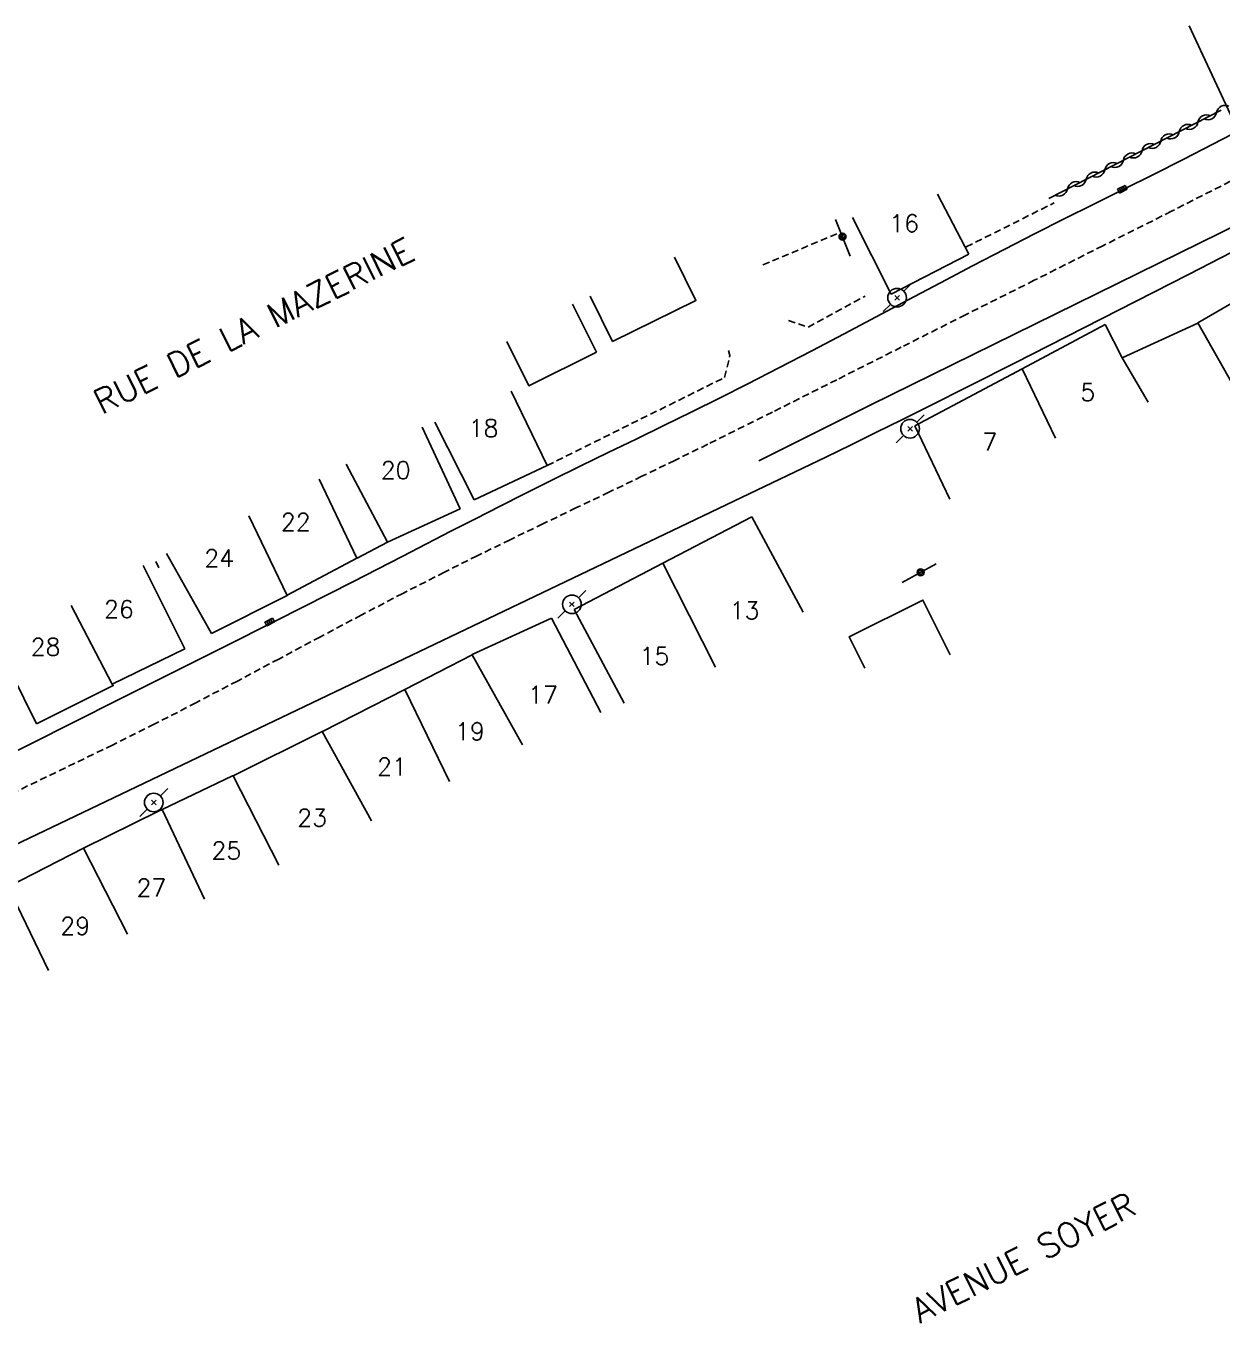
# Model space of a CAD drawing. Header units: millimetres. Extents: x 157999 to 159002, y 156999 to 158001.
# Drawn here: x 158764.5 to 158850.2, y 157809.5 to 157902.5 of the extents above; entities that cross this region are included whole.
import ezdxf
from ezdxf.enums import TextEntityAlignment as Align

# ---------------------------------------------------------------- set-up
doc = ezdxf.new("R2010")
doc.units = ezdxf.units.MM
doc.linetypes.add('DASHED', pattern=[0.75, 0.5, -0.25])
doc.layers.get('0').update_dxf_attribs({"linetype": 'CONTINUOUS'})
for name, color, linetype in [('W0001', 6, 'DASHED'), ('W0006', 2, 'CONTINUOUS'), ('W0008', 7, 'CONTINUOUS'), ('W0014', 7, 'CONTINUOUS'), ('W0101', 7, 'CONTINUOUS'), ('W0104', 1, 'CONTINUOUS'), ('W0112', 1, 'DASHED'), ('W0310', 3, 'CONTINUOUS'), ('W0323', 7, 'CONTINUOUS'), ('W0401', 7, 'CONTINUOUS'), ('W0473', 7, 'CONTINUOUS'), ('W0989', 7, 'CONTINUOUS'), ('W0991', 7, 'CONTINUOUS'), ('W1102', 7, 'CONTINUOUS')]:
    doc.layers.add(name, color=color, linetype=linetype)
doc.styles.get("Standard").update_dxf_attribs({"font": 'romans.shx', "width": 0.85})

# ---------------------------------------------------------------- blocks, each defined once
blk = doc.blocks.new('T473')
for p, q in [((0.500001, 0.500001), (1.000002, 1.000002)), ((-0.166667, 0.166667), (0.166667, -0.166667)), ((-0.166667, -0.166667), (0.166667, 0.166667)), ((-1.000002, -1.000002), (-0.500001, -0.500001))]:
    blk.add_line(p, q)
blk.add_ellipse((0, 0), major_axis=(0.471405, 0.471405), ratio=1, start_param=5.497787144, end_param=11.780972451)
blk = doc.blocks.new('T401')
for p, q in [((-0.3, 0.3), (0, 0.3)), ((-0.3, -0.25), (-0.3, 0.3)), ((-0.3, 0.15), (0, 0.15)), ((-0.3, 0), (0, 0)), ((0, 0.3), (0, -0.25)), ((-0.3, -0.15), (0, -0.15)), ((-0.3, -0.25), (-0.3, -0.3)), ((-0.3, -0.3), (0, -0.3)), ((0, -0.3), (0, -0.25))]:
    blk.add_line(p, q)
blk = doc.blocks.new('t310o')
at = {"color": 0, "linetype": 'Continuous'}
for centre, start, end in [((-0.5, 0.375), 216.8699, 323.1304), ((0.5, -0.375), 36.8699, 143.1303)]:
    blk.add_arc(centre, 0.625, start, end, dxfattribs=at)
blk = doc.blocks.new('t323o')
at = {"color": 0, "linetype": 'Continuous'}
for radius in [0.25, 0.15]:
    blk.add_circle((0, 0), radius, dxfattribs=at)

msp = doc.modelspace()

# ---------------------------------------------------------------- linework, layer by layer
at = {"layer": 'W0001'}
msp.add_lwpolyline([(158851.495, 157891.702), (158846.587, 157889.215), (158841.675, 157886.738), (158836.76, 157884.265), (158831.845, 157881.793), (158827.227, 157879.465), (158822.61, 157877.134), (158817.989, 157874.812), (158813.358, 157872.509), (158811.003, 157871.354), (158808.643, 157870.21), (158806.28, 157869.074), (158803.915, 157867.941), (158801.551, 157866.805), (158799.19, 157865.662), (158796.835, 157864.508), (158794.488, 157863.337), (158791.501, 157861.813), (158788.529, 157860.26), (158785.566, 157858.688), (158782.609, 157857.109), (158779.648, 157855.533), (158776.68, 157853.973), (158773.697, 157852.439), (158770.696, 157850.941), (158763.754, 157847.588)], dxfattribs=at)
at = {"layer": 'W0006'}
for points in [[(158860.359, 157892.655), (158854.54, 157889.855), (158824.997, 157875.306)], [(158824.997, 157875.306), (158817.025, 157871.332)]]:
    msp.add_lwpolyline(points, dxfattribs=at)
at = {"layer": 'W0008'}
msp.add_lwpolyline([(158742.731, 157833.745), (158821.813, 157871.579)], dxfattribs=at)
at = {"layer": 'W0014'}
for points in [[(158758.572, 157847.889), (158764.838, 157851.03), (158771.103, 157854.173), (158774.873, 157856.063), (158778.643, 157857.953), (158782.412, 157859.847), (158786.175, 157861.751), (158787.935, 157862.648), (158789.692, 157863.55), (158791.448, 157864.456), (158793.203, 157865.363), (158794.958, 157866.269), (158796.715, 157867.171), (158798.475, 157868.069), (158800.238, 157868.96), (158802.228, 157869.952), (158804.223, 157870.934), (158806.221, 157871.908), (158808.221, 157872.879), (158810.221, 157873.852), (158812.217, 157874.83), (158814.209, 157875.817), (158816.195, 157876.818), (158818.514, 157878.008), (158820.825, 157879.213), (158823.13, 157880.429), (158825.431, 157881.652), (158827.732, 157882.876), (158830.034, 157884.096), (158832.341, 157885.309), (158834.654, 157886.51), (158836.778, 157887.596), (158838.908, 157888.669), (158841.042, 157889.734), (158843.177, 157890.796), (158845.312, 157891.861), (158847.442, 157892.935), (158849.565, 157894.021), (158851.68, 157895.125)], [(158821.813, 157871.579), (158823.635, 157872.469), (158825.454, 157873.365), (158827.271, 157874.266), (158829.085, 157875.172), (158835.335, 157878.325), (158841.572, 157881.502), (158847.804, 157884.69), (158854.036, 157887.877)]]:
    msp.add_lwpolyline(points, dxfattribs=at)
at = {"layer": 'W0101'}
for points in [[(158850.99, 157895.788), (158847.87, 157902.504)], [(158829.817, 157890.443), (158832.062, 157886.149)], [(158826.517, 157883.275), (158823.74, 157888.776)], [(158832.062, 157886.149), (158826.517, 157883.275)], [(158860.713, 157882.488), (158858.19, 157886.837), (158848.487, 157881.227), (158851.029, 157876.707)], [(158841.853, 157881.09), (158835.894, 157877.924)], [(158843.059, 157878.706), (158841.853, 157881.09)], [(158844.926, 157875.524), (158843.059, 157878.706)], [(158835.894, 157877.924), (158828.194, 157873.832)], [(158799.272, 157876.313), (158801.856, 157870.988)], [(158796.626, 157868.516), (158793.806, 157874.1)], [(158792.891, 157873.73), (158795.607, 157867.889)], [(158828.194, 157873.832), (158830.699, 157868.574)], [(158790.401, 157865.479), (158787.439, 157871.086)], [(158801.856, 157870.988), (158796.626, 157868.516)], [(158785.505, 157870.013), (158788.212, 157864.33)], [(158795.607, 157867.889), (158790.401, 157865.479)], [(158816.513, 157867.303), (158810.142, 157863.98)], [(158820.208, 157860.477), (158816.513, 157867.303)], [(158777.786, 157858.944), (158774.576, 157864.666)], [(158772.89, 157863.813), (158775.882, 157857.832)], [(158788.212, 157864.33), (158783.226, 157861.689)], [(158810.142, 157863.98), (158803.79, 157860.667)], [(158783.226, 157861.689), (158783.228, 157861.66), (158777.786, 157858.944)], [(158802.165, 157860.051), (158796.486, 157857.423), (158796.47, 157857.415)], [(158805.692, 157853.286), (158802.165, 157860.051)], [(158803.79, 157860.667), (158807.361, 157853.943)], [(158765.254, 157852.453), (158762.49, 157858.042)], [(158775.882, 157857.832), (158770.685, 157855.31)], [(158796.47, 157857.415), (158791.64, 157854.929)], [(158770.685, 157855.31), (158770.751, 157855.2), (158765.254, 157852.453)], [(158791.64, 157854.929), (158785.757, 157851.902), (158785.737, 157851.922)], [(158785.737, 157851.922), (158779.358, 157848.737)], [(158779.358, 157848.737), (158779.301, 157848.732), (158774.255, 157846.323)], [(158774.255, 157846.323), (158773.989, 157846.196), (158768.628, 157843.549)], [(158768.628, 157843.549), (158763.22, 157840.772)], [(158763.22, 157840.772), (158766.115, 157834.786)]]:
    msp.add_lwpolyline(points, dxfattribs=at)
at = {"layer": 'W0104'}
for points in [[(158810.983, 157885.931), (158812.516, 157882.829), (158806.538, 157879.875)], [(158805.384, 157879.116), (158803.672, 157882.553)], [(158806.538, 157879.875), (158804.93, 157883.128)], [(158848.487, 157881.227), (158848.489, 157881.199), (158843.059, 157878.706)], [(158798.961, 157879.875), (158800.541, 157876.703), (158805.384, 157879.116)], [(158790.401, 157865.479), (158788.241, 157864.333), (158788.212, 157864.33)], [(158824.63, 157856.444), (158823.502, 157858.705), (158828.777, 157861.336), (158830.736, 157857.408)]]:
    msp.add_lwpolyline(points, dxfattribs=at)
at = {"layer": 'W0112'}
for points in [[(158831.889, 157886.658), (158838.196, 157889.824)], [(158817.315, 157885.364), (158822.888, 157887.721)], [(158819.145, 157881.385), (158820.548, 157880.894), (158824.641, 157883.128)], [(158801.856, 157870.988), (158814.569, 157877.297), (158814.952, 157878.885), (158814.847, 157879.234)], [(158774.021, 157863.654), (158773.718, 157864.273)]]:
    msp.add_lwpolyline(points, dxfattribs=at)
at = {"layer": 'W0310'}
msp.add_lwpolyline([(158837.81, 157890.141), (158850.168, 157896.467)], dxfattribs=at)
at = {"layer": 'W0323'}
for points in [[(158823.577, 157886.008), (158822.525, 157888.621)], [(158829.722, 157863.934), (158827.297, 157862.604)]]:
    msp.add_lwpolyline(points, dxfattribs=at)
at = {"layer": 'W1102'}
for points in [[(158835.894, 157877.924), (158838.276, 157872.955)], [(158783.228, 157861.66), (158780.478, 157867.372)], [(158813.914, 157856.523), (158810.142, 157863.98)], [(158770.685, 157855.31), (158767.732, 157860.951)], [(158800.082, 157850.945), (158796.47, 157857.415)], [(158794.861, 157848.32), (158791.64, 157854.929)], [(158785.737, 157851.922), (158789.251, 157845.5)], [(158782.616, 157842.317), (158779.358, 157848.737)], [(158774.255, 157846.323), (158777.294, 157839.888)], [(158771.78, 157837.371), (158768.628, 157843.549)]]:
    msp.add_lwpolyline(points, dxfattribs=at)

# ---------------------------------------------------------------- block references
at = {"layer": 'W0310', "rotation": 27.10768552847491}
for p in [(158848.492, 157895.609), (158849.827, 157896.292), (158847.157, 157894.925), (158845.821, 157894.242), (158843.151, 157892.875), (158844.486, 157893.558), (158841.816, 157892.191), (158840.48, 157891.508), (158839.145, 157890.824)]:
    msp.add_blockref('t310o', p, dxfattribs=at)
at = {"layer": 'W0323'}
for p, rotation in [((158823.017, 157887.4), 111.9234950468001), ((158828.612, 157863.325), 208.7341742004431)]:
    msp.add_blockref('t323o', p, dxfattribs=dict(at, rotation=rotation))
at = {"layer": 'W0401'}
for p, rotation in [((158843.14, 157890.658), 296.4286699982666), ((158782.031, 157859.632), 296.734170699463)]:
    msp.add_blockref('T401', p, dxfattribs=dict(at, rotation=rotation))
at = {"layer": 'W0473'}
for p in [(158826.932, 157883.018), (158827.861, 157873.623), (158803.624, 157861.032), (158773.657, 157846.823)]:
    msp.add_blockref('T473', p, dxfattribs=at)

# ---------------------------------------------------------------- texts
at = {"layer": 'W0989'}
for s, rotation, p in [('RUE DE LA MAZERINE', 26.4258, (158769.928, 157874.609)), ('AVENUE SOYER', 26.8164, (158828.566, 157809.462))]:
    msp.add_text(s, height=1.75, rotation=rotation, dxfattribs=at).set_placement(p)
at = {"layer": 'W0991'}
for s, p in [('16', (158827.433, 157888.351)), ('5', (158840.6, 157876.245)), ('18', (158797.294, 157873.66)), ('7', (158833.576, 157872.678)), ('20', (158790.994, 157870.653)), ('22', (158783.83, 157866.935)), ('24', (158778.352, 157864.334)), ('26', (158771.161, 157860.688)), ('13', (158815.999, 157860.596)), ('28', (158765.904, 157857.98)), ('15', (158809.537, 157857.325)), ('17', (158801.554, 157854.544)), ('19', (158796.319, 157851.926)), ('21', (158790.731, 157849.39)), ('23', (158785.005, 157845.729)), ('25', (158778.861, 157843.38)), ('27', (158773.488, 157840.717)), ('29', (158768.028, 157837.964))]:
    msp.add_text(s, height=1.25, dxfattribs=at).set_placement(p, align=Align.MIDDLE_CENTER)

doc.saveas('drawing.dxf')
